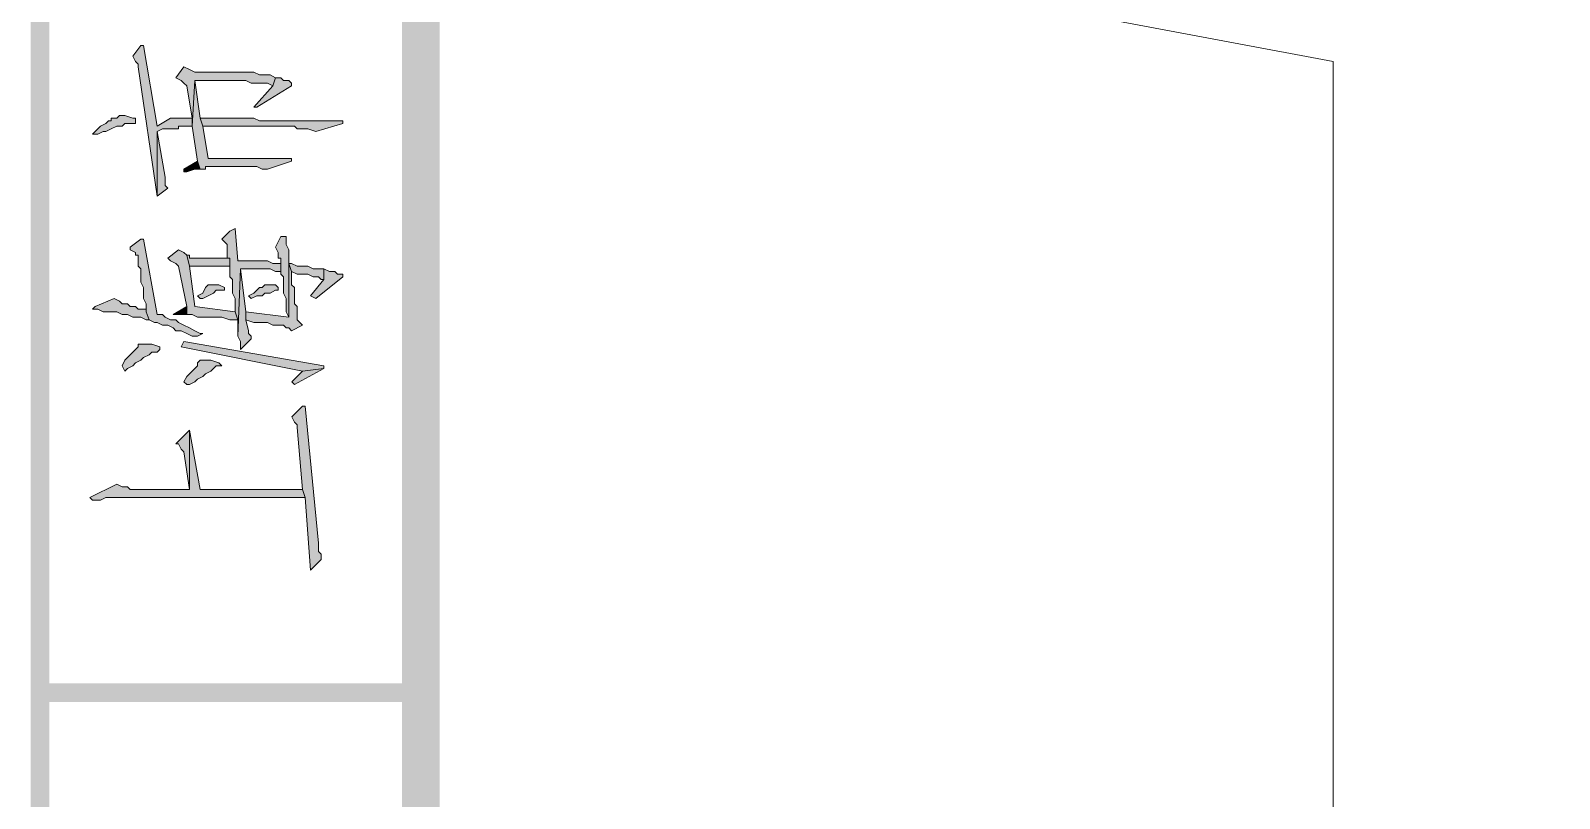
# Model space of a CAD drawing. Header units: millimetres. Extents: x 24 to 410, y 10 to 282.
# Drawn here: x 23.96 to 48.01, y 69.48 to 81.56 of the extents above; entities that cross this region are included whole.
import ezdxf

# ---------------------------------------------------------------- set-up
doc = ezdxf.new("R2010")
doc.units = ezdxf.units.MM

msp = doc.modelspace()

# ---------------------------------------------------------------- hatches: boundary and pattern name
h = msp.add_hatch(color=256)
h.dxf.hatch_style = 2
h.paths.add_polyline_path([(30.395333, 281.643667), (29.802667, 282.236333), (30.395333, 10.244667)])
h = msp.add_hatch(color=256)
h.dxf.hatch_style = 2
h.paths.add_polyline_path([(29.802667, 282.236333), (30.395333, 10.244667), (29.802667, 9.652)])
h = msp.add_hatch(color=256)
h.dxf.hatch_style = 2
h.paths.add_polyline_path([(24.257, 281.94), (23.960667, 281.94), (24.257, 55.837667)])
h = msp.add_hatch(color=256)
h.dxf.hatch_style = 2
h.paths.add_polyline_path([(23.960667, 281.94), (24.257, 55.837667), (23.960667, 55.837667)])
h = msp.add_hatch(color=256)
h.dxf.hatch_style = 2
h.paths.add_polyline_path([(25.569333, 81.153), (25.611667, 81.068333), (25.654, 81.026), (25.654, 80.983667), (25.950333, 78.951667), (25.950333, 79.967667), (26.035, 80.01), (26.289, 80.01), (26.289, 80.052333), (26.500667, 80.052333), (26.500667, 80.179333), (26.162, 80.179333), (25.950333, 80.052333), (25.738667, 81.322333), (25.696333, 81.322333)])
h = msp.add_hatch(color=256)
h.dxf.hatch_style = 2
h.paths.add_polyline_path([(26.246667, 80.814333), (26.331333, 80.772), (26.373667, 80.729667), (26.416, 80.687333), (26.500667, 80.179333), (26.500667, 80.052333), (26.543, 80.772), (27.347333, 80.772), (27.432, 80.729667), (27.686, 80.729667), (27.770667, 80.687333), (27.813, 80.814333), (27.728333, 80.856667), (27.559, 80.856667), (27.474333, 80.899), (26.543, 80.899), (26.458333, 80.941333), (26.373667, 80.983667)])
h = msp.add_hatch(color=256)
h.dxf.hatch_style = 2
h.paths.add_polyline_path([(27.474333, 80.348667), (27.516667, 80.348667), (28.067, 80.687333), (28.067, 80.729667), (28.024667, 80.772), (27.94, 80.772), (27.897667, 80.814333), (27.813, 80.814333), (27.770667, 80.687333)])
h = msp.add_hatch(color=256)
h.dxf.hatch_style = 2
h.paths.add_polyline_path([(26.500667, 80.052333), (26.585333, 79.502), (26.627667, 79.375), (26.712333, 79.375), (26.712333, 79.417333), (27.516667, 79.417333), (27.601333, 79.375), (27.686, 79.375), (28.067, 79.502), (28.067, 79.544333), (27.686, 79.544333), (26.754667, 79.544333), (26.67, 80.052333), (26.627667, 80.179333), (26.543, 80.772)])
h = msp.add_hatch(color=256)
h.dxf.hatch_style = 2
h.paths.add_polyline_path([(24.934369, 79.925333), (25.019035, 79.925333), (25.103702, 79.967667), (25.146035, 79.967667), (25.230702, 80.01), (25.315369, 80.052333), (25.400035, 80.052333), (25.442369, 80.094667), (25.611702, 80.094667), (25.611702, 80.179333), (25.569369, 80.179333), (25.442369, 80.221667), (25.357702, 80.221667), (25.315369, 80.179333), (25.230702, 80.179333), (25.230702, 80.137), (25.188369, 80.137), (25.146035, 80.094667), (25.061369, 80.052333), (25.019035, 80.01)])
h = msp.add_hatch(color=256)
h.dxf.hatch_style = 2
h.paths.add_polyline_path([(26.627667, 80.179333), (26.67, 80.052333), (28.109333, 80.052333), (28.151667, 80.01), (28.321, 80.01), (28.448, 79.967667), (28.871333, 80.094667), (28.871333, 80.137), (28.786667, 80.137), (28.702, 80.137), (27.559, 80.137), (27.474333, 80.179333)])
h = msp.add_hatch(color=256)
h.dxf.hatch_style = 2
h.paths.add_polyline_path([(25.950369, 78.951667), (26.119702, 79.078667), (26.077369, 79.121), (26.077369, 79.248), (25.950369, 79.967667)])
h = msp.add_hatch(color=256)
h.dxf.hatch_style = 2
h.paths.add_polyline_path([(26.373667, 79.375), (26.373667, 79.332667), (26.416, 79.332667), (26.543, 79.375), (26.627667, 79.375), (26.585333, 79.502)])
h = msp.add_hatch(color=256)
h.dxf.hatch_style = 2
h.paths.add_polyline_path([(26.966298, 78.274333), (27.008631, 78.232), (27.050965, 78.189667), (27.050965, 77.978), (27.093298, 77.978), (27.093298, 77.681667), (27.135631, 77.639333), (27.135631, 77.427667), (27.177965, 77.343), (27.177965, 77.131333), (27.220298, 77.004333), (27.220298, 76.750333), (27.262631, 77.808667), (27.728298, 77.808667), (27.812965, 77.766333), (27.897631, 77.766333), (27.897631, 77.893333), (27.770631, 77.893333), (27.685965, 77.935667), (27.220298, 77.935667), (27.177965, 78.443667), (27.093298, 78.401333)])
h = msp.add_hatch(color=256)
h.dxf.hatch_style = 2
h.paths.add_polyline_path([(25.527, 78.147333), (25.527, 78.105), (25.611667, 78.062667), (25.611667, 78.020333), (25.654, 78.020333), (25.654, 77.851), (25.696333, 77.808667), (25.696333, 77.597), (25.738667, 77.512333), (25.738667, 77.343), (25.781, 77.258333), (25.781, 77.131333), (25.823333, 77.004333), (25.908, 76.962), (25.950333, 76.962), (26.035, 76.919667), (26.119667, 76.919667), (26.204333, 76.877333), (26.246667, 76.835), (26.331333, 76.835), (26.416, 76.792667), (26.500667, 76.750333), (26.585333, 76.750333), (26.67, 76.792667), (26.627667, 76.792667), (26.543, 76.835), (26.458333, 76.877333), (26.373667, 76.919667), (26.289, 76.962), (26.246667, 77.004333), (26.162, 77.004333), (26.077333, 77.046667), (26.035, 77.089), (25.950333, 77.089), (25.738667, 78.274333), (25.696333, 78.274333)])
h = msp.add_hatch(color=256)
h.dxf.hatch_style = 2
h.paths.add_polyline_path([(27.813, 78.147333), (27.855333, 78.062667), (27.855333, 77.978), (27.897667, 77.978), (27.897667, 77.724), (27.94, 77.681667), (27.94, 77.427667), (27.982333, 77.343), (27.982333, 77.131333), (28.024667, 77.046667), (28.024667, 78.105), (27.982333, 78.189667), (27.982333, 78.316667), (27.897667, 78.316667)])
h = msp.add_hatch(color=256)
h.dxf.hatch_style = 2
h.paths.add_polyline_path([(26.119667, 77.978), (26.162, 77.935667), (26.246667, 77.893333), (26.289, 77.851), (26.416, 77.216), (26.416, 77.089), (26.500667, 77.089), (26.585333, 77.046667), (26.966333, 77.046667), (27.093333, 77.004333), (27.220333, 77.004333), (27.178, 77.131333), (26.543, 77.216), (26.458333, 77.851), (26.416, 78.020333), (26.373667, 78.062667), (26.289, 78.105)])
h = msp.add_hatch(color=256)
h.dxf.hatch_style = 2
h.paths.add_polyline_path([(26.416, 78.020333), (26.458333, 77.851), (27.093333, 77.851), (27.093333, 77.978), (26.458333, 77.978), (26.458333, 78.020333)])
h = msp.add_hatch(color=256)
h.dxf.hatch_style = 2
h.paths.add_polyline_path([(27.347333, 77.131333), (27.347333, 77.004333), (27.474333, 76.962), (27.686, 76.962), (27.770667, 76.919667), (27.94, 76.919667), (27.982333, 76.877333), (28.024667, 76.877333), (28.067, 76.835), (28.236333, 76.919667), (28.194, 76.962), (28.151667, 77.004333), (28.151667, 77.216), (28.109333, 77.258333), (28.109333, 77.300667), (28.109333, 77.512333), (28.067, 77.554667), (28.067, 77.766333), (28.024667, 77.893333), (28.024667, 77.978), (28.024667, 77.046667)])
h = msp.add_hatch(color=256)
h.dxf.hatch_style = 2
h.paths.add_polyline_path([(27.220333, 76.750333), (27.262667, 76.665667), (27.262667, 76.538667), (27.432, 76.708), (27.432, 76.750333), (27.389667, 76.792667), (27.389667, 76.835), (27.347333, 77.004333), (27.347333, 77.131333), (27.262667, 77.808667)])
h = msp.add_hatch(color=256)
h.dxf.hatch_style = 2
h.paths.add_polyline_path([(28.024631, 77.893333), (28.066965, 77.766333), (28.151631, 77.724), (28.320965, 77.724), (28.405631, 77.681667), (28.490298, 77.681667), (28.532631, 77.639333), (28.574965, 77.639333), (28.574965, 77.808667), (28.405631, 77.808667), (28.320965, 77.851), (28.151631, 77.851), (28.066965, 77.893333)])
h = msp.add_hatch(color=256)
h.dxf.hatch_style = 2
h.paths.add_polyline_path([(28.363333, 77.385333), (28.448, 77.343), (28.871333, 77.681667), (28.871333, 77.724), (28.786667, 77.724), (28.744333, 77.766333), (28.659667, 77.766333), (28.575, 77.808667), (28.575, 77.639333)])
h = msp.add_hatch(color=256)
h.dxf.hatch_style = 2
h.paths.add_polyline_path([(26.585333, 77.385333), (26.627667, 77.343), (26.67, 77.343), (26.754667, 77.385333), (26.839333, 77.427667), (26.881667, 77.47), (27.008667, 77.47), (27.008667, 77.512333), (26.924, 77.554667), (26.754667, 77.554667), (26.712333, 77.512333), (26.67, 77.427667)])
h = msp.add_hatch(color=256)
h.dxf.hatch_style = 2
h.paths.add_polyline_path([(27.389667, 77.385333), (27.432, 77.343), (27.516667, 77.385333), (27.601333, 77.385333), (27.643667, 77.427667), (27.728333, 77.427667), (27.813, 77.47), (27.855333, 77.47), (27.855333, 77.512333), (27.813, 77.554667), (27.643667, 77.554667), (27.601333, 77.512333), (27.559, 77.512333), (27.474333, 77.427667)])
h = msp.add_hatch(color=256)
h.dxf.hatch_style = 2
h.paths.add_polyline_path([(24.934369, 77.173667), (25.019035, 77.173667), (25.103702, 77.131333), (25.315369, 77.131333), (25.400035, 77.089), (25.484702, 77.089), (25.569369, 77.046667), (25.696369, 77.046667), (25.781035, 77.004333), (25.823369, 77.004333), (25.781035, 77.131333), (25.781035, 77.173667), (25.654035, 77.173667), (25.611702, 77.216), (25.527035, 77.216), (25.484702, 77.258333), (25.400035, 77.258333), (25.357702, 77.300667), (25.273035, 77.343), (24.976702, 77.216)])
h = msp.add_hatch(color=256)
h.dxf.hatch_style = 2
h.paths.add_polyline_path([(26.204333, 77.089), (26.416, 77.089), (26.416, 77.216)])
h = msp.add_hatch(color=256)
h.dxf.hatch_style = 2
h.paths.add_polyline_path([(25.4, 76.284667), (25.442333, 76.2), (25.484667, 76.242333), (25.569333, 76.284667), (25.611667, 76.327), (25.696333, 76.369333), (25.738667, 76.411667), (25.823333, 76.454), (25.865667, 76.496333), (25.950333, 76.496333), (25.992667, 76.538667), (25.992667, 76.581), (25.865667, 76.623333), (25.654, 76.623333), (25.654, 76.581), (25.611667, 76.538667), (25.569333, 76.496333), (25.527, 76.454), (25.442333, 76.369333)])
h = msp.add_hatch(color=256)
h.dxf.hatch_style = 2
h.paths.add_polyline_path([(26.331333, 76.581), (28.236333, 76.2), (28.575, 76.242333), (28.575, 76.284667), (26.373667, 76.665667)])
h = msp.add_hatch(color=256)
h.dxf.hatch_style = 2
h.paths.add_polyline_path([(26.373667, 76.030667), (26.416, 75.988333), (26.458333, 75.988333), (26.543, 76.030667), (26.585333, 76.073), (26.67, 76.115333), (26.712333, 76.157667), (26.797, 76.2), (26.839333, 76.242333), (26.881667, 76.284667), (26.966333, 76.284667), (26.924, 76.327), (26.797, 76.369333), (26.627667, 76.369333), (26.585333, 76.327), (26.585333, 76.284667), (26.543, 76.242333), (26.500667, 76.2), (26.416, 76.115333)])
h = msp.add_hatch(color=256)
h.dxf.hatch_style = 2
h.paths.add_polyline_path([(28.067035, 76.030667), (28.109369, 75.988333), (28.575035, 76.242333), (28.236369, 76.2)])
h = msp.add_hatch(color=256)
h.dxf.hatch_style = 2
h.paths.add_polyline_path([(28.067035, 75.480333), (28.109369, 75.395667), (28.151702, 75.353333), (28.151702, 75.311), (28.236369, 74.337333), (28.278702, 74.210333), (28.363369, 73.067333), (28.532702, 73.236667), (28.532702, 73.321333), (28.490369, 73.363667), (28.490369, 73.490667), (28.278702, 75.649667), (28.236369, 75.649667)])
h = msp.add_hatch(color=256)
h.dxf.hatch_style = 2
h.paths.add_polyline_path([(24.892035, 74.210333), (24.934369, 74.168), (25.061369, 74.168), (25.146035, 74.210333), (28.278702, 74.210333), (28.236369, 74.337333), (26.627702, 74.337333), (26.458369, 75.268667), (26.458369, 74.337333), (26.373702, 74.337333), (25.527035, 74.337333), (25.484702, 74.379667), (25.400035, 74.379667), (25.315369, 74.422)])
h = msp.add_hatch(color=256)
h.dxf.hatch_style = 2
h.paths.add_polyline_path([(26.246667, 75.057), (26.289, 75.057), (26.331333, 74.972333), (26.373667, 74.93), (26.458333, 74.337333), (26.458333, 75.268667), (26.416, 75.226333)])
h = msp.add_hatch(color=256)
h.dxf.hatch_style = 2
h.paths.add_polyline_path([(24.13, 71.289333), (24.13, 70.993), (30.099, 71.289333)])
h = msp.add_hatch(color=256)
h.dxf.hatch_style = 2
h.paths.add_polyline_path([(24.13, 70.993), (30.099, 71.289333), (30.099, 70.993)])

# ---------------------------------------------------------------- linework, layer by layer
at = {"lineweight": 0}
msp.add_lwpolyline([(44.45, 143.383), (44.45, 83.312), (48.006, 82.804), (41.063333, 81.703333), (44.45, 81.068333), (44.45, 34.628667)], dxfattribs=at)
for points in [[(25.569333, 81.153), (25.611667, 81.068333), (25.654, 81.026), (25.654, 80.983667), (25.950333, 78.951667), (25.950333, 79.967667), (26.035, 80.01), (26.289, 80.01), (26.289, 80.052333), (26.500667, 80.052333), (26.500667, 80.179333), (26.162, 80.179333), (25.950333, 80.052333), (25.738667, 81.322333), (25.696333, 81.322333)], [(26.246667, 80.814333), (26.331333, 80.772), (26.373667, 80.729667), (26.416, 80.687333), (26.500667, 80.179333), (26.500667, 80.052333), (26.543, 80.772), (27.347333, 80.772), (27.432, 80.729667), (27.686, 80.729667), (27.770667, 80.687333), (27.813, 80.814333), (27.728333, 80.856667), (27.559, 80.856667), (27.474333, 80.899), (26.543, 80.899), (26.458333, 80.941333), (26.373667, 80.983667)], [(27.474333, 80.348667), (27.516667, 80.348667), (28.067, 80.687333), (28.067, 80.729667), (28.024667, 80.772), (27.94, 80.772), (27.897667, 80.814333), (27.813, 80.814333), (27.770667, 80.687333)], [(26.500667, 80.052333), (26.585333, 79.502), (26.627667, 79.375), (26.712333, 79.375), (26.712333, 79.417333), (27.516667, 79.417333), (27.601333, 79.375), (27.686, 79.375), (28.067, 79.502), (28.067, 79.544333), (27.686, 79.544333), (26.754667, 79.544333), (26.67, 80.052333), (26.627667, 80.179333), (26.543, 80.772)], [(24.934369, 79.925333), (25.019035, 79.925333), (25.103702, 79.967667), (25.146035, 79.967667), (25.230702, 80.01), (25.315369, 80.052333), (25.400035, 80.052333), (25.442369, 80.094667), (25.611702, 80.094667), (25.611702, 80.179333), (25.569369, 80.179333), (25.442369, 80.221667), (25.357702, 80.221667), (25.315369, 80.179333), (25.230702, 80.179333), (25.230702, 80.137), (25.188369, 80.137), (25.146035, 80.094667), (25.061369, 80.052333), (25.019035, 80.01)], [(26.627667, 80.179333), (26.67, 80.052333), (28.109333, 80.052333), (28.151667, 80.01), (28.321, 80.01), (28.448, 79.967667), (28.871333, 80.094667), (28.871333, 80.137), (28.786667, 80.137), (28.702, 80.137), (27.559, 80.137), (27.474333, 80.179333)], [(25.950369, 78.951667), (26.119702, 79.078667), (26.077369, 79.121), (26.077369, 79.248), (25.950369, 79.967667)], [(26.373667, 79.375), (26.373667, 79.332667), (26.416, 79.332667), (26.543, 79.375), (26.627667, 79.375), (26.585333, 79.502)], [(26.966298, 78.274333), (27.008631, 78.232), (27.050965, 78.189667), (27.050965, 77.978), (27.093298, 77.978), (27.093298, 77.681667), (27.135631, 77.639333), (27.135631, 77.427667), (27.177965, 77.343), (27.177965, 77.131333), (27.220298, 77.004333), (27.220298, 76.750333), (27.262631, 77.808667), (27.728298, 77.808667), (27.812965, 77.766333), (27.897631, 77.766333), (27.897631, 77.893333), (27.770631, 77.893333), (27.685965, 77.935667), (27.220298, 77.935667), (27.177965, 78.443667), (27.093298, 78.401333)], [(25.527, 78.147333), (25.527, 78.105), (25.611667, 78.062667), (25.611667, 78.020333), (25.654, 78.020333), (25.654, 77.851), (25.696333, 77.808667), (25.696333, 77.597), (25.738667, 77.512333), (25.738667, 77.343), (25.781, 77.258333), (25.781, 77.131333), (25.823333, 77.004333), (25.908, 76.962), (25.950333, 76.962), (26.035, 76.919667), (26.119667, 76.919667), (26.204333, 76.877333), (26.246667, 76.835), (26.331333, 76.835), (26.416, 76.792667), (26.500667, 76.750333), (26.585333, 76.750333), (26.67, 76.792667), (26.627667, 76.792667), (26.543, 76.835), (26.458333, 76.877333), (26.373667, 76.919667), (26.289, 76.962), (26.246667, 77.004333), (26.162, 77.004333), (26.077333, 77.046667), (26.035, 77.089), (25.950333, 77.089), (25.738667, 78.274333), (25.696333, 78.274333)], [(27.813, 78.147333), (27.855333, 78.062667), (27.855333, 77.978), (27.897667, 77.978), (27.897667, 77.724), (27.94, 77.681667), (27.94, 77.427667), (27.982333, 77.343), (27.982333, 77.131333), (28.024667, 77.046667), (28.024667, 78.105), (27.982333, 78.189667), (27.982333, 78.316667), (27.897667, 78.316667)], [(26.119667, 77.978), (26.162, 77.935667), (26.246667, 77.893333), (26.289, 77.851), (26.416, 77.216), (26.416, 77.089), (26.500667, 77.089), (26.585333, 77.046667), (26.966333, 77.046667), (27.093333, 77.004333), (27.220333, 77.004333), (27.178, 77.131333), (26.543, 77.216), (26.458333, 77.851), (26.416, 78.020333), (26.373667, 78.062667), (26.289, 78.105)], [(26.416, 78.020333), (26.458333, 77.851), (27.093333, 77.851), (27.093333, 77.978), (26.458333, 77.978), (26.458333, 78.020333)], [(27.347333, 77.131333), (27.347333, 77.004333), (27.474333, 76.962), (27.686, 76.962), (27.770667, 76.919667), (27.94, 76.919667), (27.982333, 76.877333), (28.024667, 76.877333), (28.067, 76.835), (28.236333, 76.919667), (28.194, 76.962), (28.151667, 77.004333), (28.151667, 77.216), (28.109333, 77.258333), (28.109333, 77.300667), (28.109333, 77.512333), (28.067, 77.554667), (28.067, 77.766333), (28.024667, 77.893333), (28.024667, 77.978), (28.024667, 77.046667)], [(27.220333, 76.750333), (27.262667, 76.665667), (27.262667, 76.538667), (27.432, 76.708), (27.432, 76.750333), (27.389667, 76.792667), (27.389667, 76.835), (27.347333, 77.004333), (27.347333, 77.131333), (27.262667, 77.808667)], [(28.024631, 77.893333), (28.066965, 77.766333), (28.151631, 77.724), (28.320965, 77.724), (28.405631, 77.681667), (28.490298, 77.681667), (28.532631, 77.639333), (28.574965, 77.639333), (28.574965, 77.808667), (28.405631, 77.808667), (28.320965, 77.851), (28.151631, 77.851), (28.066965, 77.893333)], [(28.363333, 77.385333), (28.448, 77.343), (28.871333, 77.681667), (28.871333, 77.724), (28.786667, 77.724), (28.744333, 77.766333), (28.659667, 77.766333), (28.575, 77.808667), (28.575, 77.639333)], [(26.585333, 77.385333), (26.627667, 77.343), (26.67, 77.343), (26.754667, 77.385333), (26.839333, 77.427667), (26.881667, 77.47), (27.008667, 77.47), (27.008667, 77.512333), (26.924, 77.554667), (26.754667, 77.554667), (26.712333, 77.512333), (26.67, 77.427667)], [(27.389667, 77.385333), (27.432, 77.343), (27.516667, 77.385333), (27.601333, 77.385333), (27.643667, 77.427667), (27.728333, 77.427667), (27.813, 77.47), (27.855333, 77.47), (27.855333, 77.512333), (27.813, 77.554667), (27.643667, 77.554667), (27.601333, 77.512333), (27.559, 77.512333), (27.474333, 77.427667)], [(24.934369, 77.173667), (25.019035, 77.173667), (25.103702, 77.131333), (25.315369, 77.131333), (25.400035, 77.089), (25.484702, 77.089), (25.569369, 77.046667), (25.696369, 77.046667), (25.781035, 77.004333), (25.823369, 77.004333), (25.781035, 77.131333), (25.781035, 77.173667), (25.654035, 77.173667), (25.611702, 77.216), (25.527035, 77.216), (25.484702, 77.258333), (25.400035, 77.258333), (25.357702, 77.300667), (25.273035, 77.343), (24.976702, 77.216)], [(26.204333, 77.089), (26.416, 77.089), (26.416, 77.216)], [(25.4, 76.284667), (25.442333, 76.2), (25.484667, 76.242333), (25.569333, 76.284667), (25.611667, 76.327), (25.696333, 76.369333), (25.738667, 76.411667), (25.823333, 76.454), (25.865667, 76.496333), (25.950333, 76.496333), (25.992667, 76.538667), (25.992667, 76.581), (25.865667, 76.623333), (25.654, 76.623333), (25.654, 76.581), (25.611667, 76.538667), (25.569333, 76.496333), (25.527, 76.454), (25.442333, 76.369333)], [(26.331333, 76.581), (28.236333, 76.2), (28.575, 76.242333), (28.575, 76.284667), (26.373667, 76.665667)], [(26.373667, 76.030667), (26.416, 75.988333), (26.458333, 75.988333), (26.543, 76.030667), (26.585333, 76.073), (26.67, 76.115333), (26.712333, 76.157667), (26.797, 76.2), (26.839333, 76.242333), (26.881667, 76.284667), (26.966333, 76.284667), (26.924, 76.327), (26.797, 76.369333), (26.627667, 76.369333), (26.585333, 76.327), (26.585333, 76.284667), (26.543, 76.242333), (26.500667, 76.2), (26.416, 76.115333)], [(28.067035, 76.030667), (28.109369, 75.988333), (28.575035, 76.242333), (28.236369, 76.2)], [(28.067035, 75.480333), (28.109369, 75.395667), (28.151702, 75.353333), (28.151702, 75.311), (28.236369, 74.337333), (28.278702, 74.210333), (28.363369, 73.067333), (28.532702, 73.236667), (28.532702, 73.321333), (28.490369, 73.363667), (28.490369, 73.490667), (28.278702, 75.649667), (28.236369, 75.649667)], [(24.892035, 74.210333), (24.934369, 74.168), (25.061369, 74.168), (25.146035, 74.210333), (28.278702, 74.210333), (28.236369, 74.337333), (26.627702, 74.337333), (26.458369, 75.268667), (26.458369, 74.337333), (26.373702, 74.337333), (25.527035, 74.337333), (25.484702, 74.379667), (25.400035, 74.379667), (25.315369, 74.422)], [(26.246667, 75.057), (26.289, 75.057), (26.331333, 74.972333), (26.373667, 74.93), (26.458333, 74.337333), (26.458333, 75.268667), (26.416, 75.226333)]]:
    msp.add_lwpolyline(points, close=True, dxfattribs=at)

doc.saveas('drawing.dxf')
